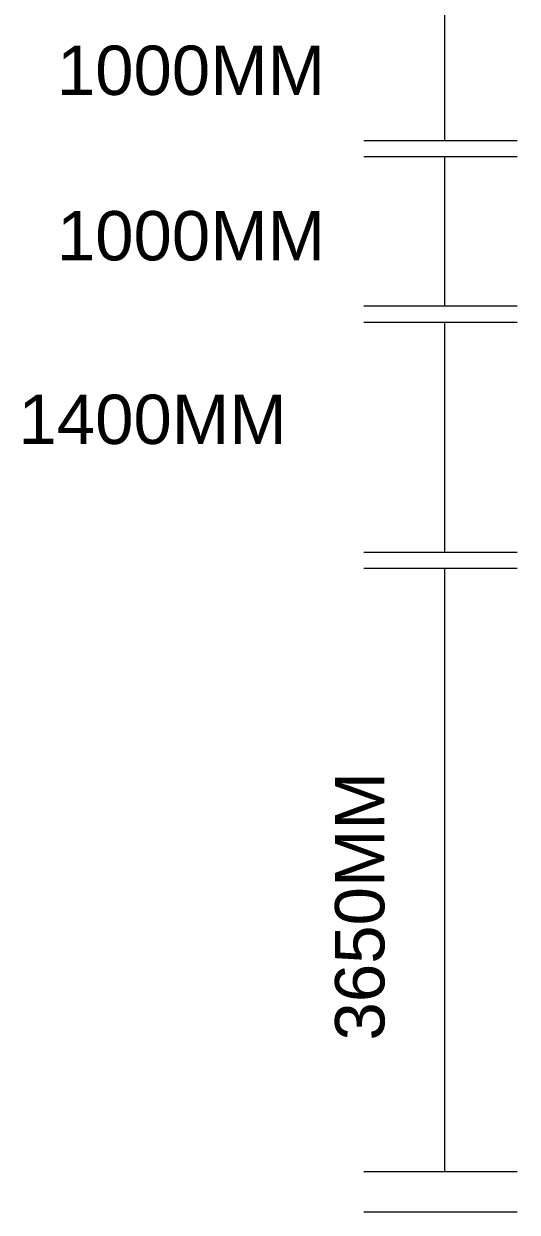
# Model space of a CAD drawing. Header units: inches. Extents: x 0.12 to 8.16, y 2.81 to 8.2.
# Drawn here: x 1.858 to 2.265, y 4.978 to 5.96 of the extents above; entities that cross this region are included whole.
import ezdxf

# ---------------------------------------------------------------- set-up
doc = ezdxf.new("R2010")
doc.units = ezdxf.units.IN
doc.header["$MEASUREMENT"] = 0
doc.layers.add('PDF_Geometry', color=7, linetype='Continuous', true_color=0x029e21)
doc.layers.add('PDF_Text', color=7, linetype='Continuous', true_color=0x5555ff)
doc.styles.add('PDF F2', font='arial.ttf')

msp = doc.modelspace()

# ---------------------------------------------------------------- linework, layer by layer
at = {"layer": 'PDF_Geometry', "color": 251, "lineweight": 9, "true_color": 0x6a6a6a}
for points in [[(2.205, 5.98667), (2.205, 5.86333)], [(2.265, 5.86333), (2.13833, 5.86333)], [(2.265, 5.85), (2.13833, 5.85)], [(2.205, 5.85), (2.205, 5.72667)], [(2.265, 5.72667), (2.13833, 5.72667)], [(2.265, 5.71333), (2.13833, 5.71333)], [(2.205, 5.71333), (2.205, 5.52333)], [(2.265, 5.52333), (2.13833, 5.52333)], [(2.265, 5.51), (2.13833, 5.51)], [(2.205, 5.51), (2.205, 5.01167)], [(2.265, 5.01167), (2.13833, 5.01167)], [(2.265, 4.97833), (2.13833, 4.97833)]]:
    msp.add_lwpolyline(points, dxfattribs=at)

# ---------------------------------------------------------------- texts
at = {"layer": 'PDF_Text', "char_height": 0.040723, "attachment_point": 4, "style": 'PDF F2'}
for s, insert in [('1000MM', (1.885, 5.92129)), ('1000MM', (1.885, 5.78463)), ('1400MM', (1.85333, 5.63296))]:
    msp.add_mtext(s, dxfattribs=dict(at, insert=insert))
at = {"layer": 'PDF_Text', "insert": (2.13532, 5.12016), "char_height": 0.040799, "attachment_point": 4, "rotation": 90.04911, "style": 'PDF F2'}
msp.add_mtext('3650MM', dxfattribs=at)

doc.saveas('drawing.dxf')
